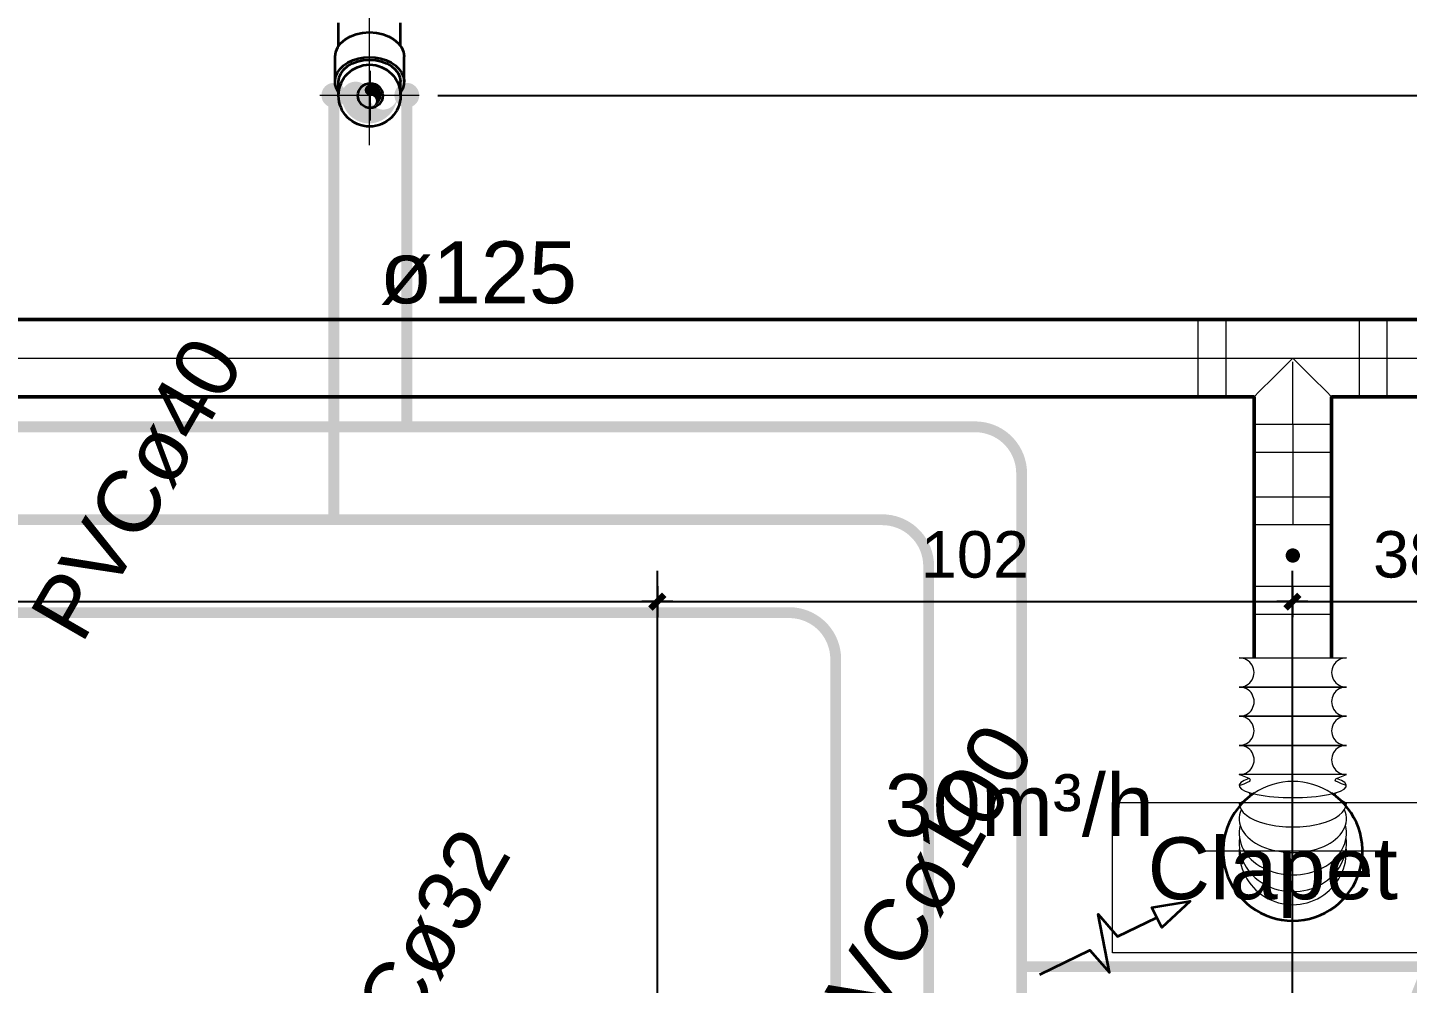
# Model space of a CAD drawing. Header units: metres. Extents: x -101133.8 to -101066.7, y -24899.3 to -24824.7.
# Drawn here: x -101104.824 to -101102.598, y -24847.921 to -24846.378 of the extents above; entities that cross this region are included whole.
import ezdxf

# ---------------------------------------------------------------- set-up
doc = ezdxf.new("R2010")
doc.units = ezdxf.units.M
doc.header["$LTSCALE"] = 0.2
doc.header["$PDSIZE"] = -5
doc.linetypes.add('AXES', pattern=[50.8, 31.75, -6.35, 6.35, -6.35])
doc.linetypes.add('CACHE', pattern=[9.525, 6.35, -3.175])
for name, color, linetype in [('CMT-COTATION DIVERS', 1, 'Continuous'), ('CMT-CVC-CONDENSATS', 6, 'Continuous'), ('CMT-CVC-CTA1-REPRISE', 11, 'Continuous'), ('CMT-PLB-EC-U', 1, 'Continuous'), ('CMT-PLB-EF-U', 140, 'Continuous'), ('CMT-PLB-EU', 3, 'Continuous'), ('CMT-PLB-EV-SOUS DALLAGE', 1, 'Continuous'), ('CMT-PLB-REC-U', 30, 'Continuous'), ('CMT-PLB-VP', 5, 'Continuous'), ('CMT-VRV1', 5, 'Continuous')]:
    doc.layers.add(name, color=color, linetype=linetype)
doc.styles.add('Arial', font='arial.ttf')
doc.styles.get("Standard").update_dxf_attribs({"font": 'arial.ttf'})
doc.dimstyles.get("Standard").update_dxf_attribs({"dimtxt": 0.18, "dimasz": 0.18, "dimexe": 0.18, "dimexo": 0.0625, "dimgap": 0.09, "dimtad": 0, "dimtih": 1, "dimtoh": 1, "dimdec": 4, "dimzin": 0, "dimdsep": 46, "dimtxsty": 'Standard', "dimcen": 0.09, "dimadec": 0, "dimazin": 0, "dimtfac": 1, "dimtdec": 4, "dimtofl": 0, "dimtmove": 0, "dimatfit": 3, "dimfxl": 1, "dimtolj": 1, "dimtzin": 0, "dimarcsym": 0})

# ---------------------------------------------------------------- blocks, each defined once
blk = doc.blocks.new('COT-45')
at = {"color": 0}
for p, q in [((0, -1), (0, 1)), ((-1, 0), (1, 0))]:
    blk.add_line(p, q, dxfattribs=at)
at = {"color": 0, "const_width": 0.4}
blk.add_lwpolyline([(-0.442, -0.442), (0.442, 0.442)], dxfattribs=at)
blk = doc.blocks.new('*D118')
at = {"layer": 'CMT-COTATION DIVERS', "color": 0, "lineweight": -2}
for p, q in [((-101106.0993, -24848.5677), (-101106.0993, -24847.2548)), ((-101103.8082, -24848.4669), (-101103.8082, -24847.2548)), ((-101106.0743, -24847.3048), (-101103.8332, -24847.3048))]:
    blk.add_line(p, q, dxfattribs=at)
at = {"layer": 'Defpoints', "color": 0, "lineweight": 15}
for p in [(-101103.8082, -24847.3048), (-101103.8082, -24848.4969), (-101106.0993, -24848.5977)]:
    blk.add_point(p, dxfattribs=at)
at = {"layer": 'CMT-COTATION DIVERS', "color": 0, "lineweight": -2, "xscale": 0.025, "yscale": 0.025, "zscale": 0.025, "rotation": 180}
blk.add_blockref('COT-45', (-101106.0993, -24847.3048), dxfattribs=at)
at = {"layer": 'CMT-COTATION DIVERS', "color": 0, "lineweight": -2, "xscale": 0.025, "yscale": 0.025, "zscale": 0.025}
blk.add_blockref('COT-45', (-101103.8082, -24847.3048), dxfattribs=at)
at = {"layer": 'CMT-COTATION DIVERS', "color": 0, "lineweight": 15, "insert": (-101104.9538, -24847.229), "char_height": 0.075, "attachment_point": 5}
blk.add_mtext('\\A1;229', dxfattribs=at)
blk = doc.blocks.new('*D119')
at = {"layer": 'CMT-COTATION DIVERS', "color": 0, "lineweight": -2}
for p, q in [((-101103.8082, -24848.4669), (-101103.8082, -24847.2548)), ((-101102.7835, -24848.2512), (-101102.7835, -24847.2548)), ((-101103.7832, -24847.3048), (-101102.8085, -24847.3048))]:
    blk.add_line(p, q, dxfattribs=at)
at = {"layer": 'Defpoints', "color": 0, "lineweight": 15}
for p in [(-101102.7835, -24847.3048), (-101102.7835, -24848.2812), (-101103.8082, -24848.4969)]:
    blk.add_point(p, dxfattribs=at)
at = {"layer": 'CMT-COTATION DIVERS', "color": 0, "lineweight": -2, "xscale": 0.025, "yscale": 0.025, "zscale": 0.025, "rotation": 180}
blk.add_blockref('COT-45', (-101103.8082, -24847.3048), dxfattribs=at)
at = {"layer": 'CMT-COTATION DIVERS', "color": 0, "lineweight": -2, "xscale": 0.025, "yscale": 0.025, "zscale": 0.025}
blk.add_blockref('COT-45', (-101102.7835, -24847.3048), dxfattribs=at)
at = {"layer": 'CMT-COTATION DIVERS', "color": 0, "lineweight": 15, "insert": (-101103.2958, -24847.229), "char_height": 0.075, "attachment_point": 5}
blk.add_mtext('\\A1;102', dxfattribs=at)
blk = doc.blocks.new('*D120')
at = {"layer": 'CMT-COTATION DIVERS', "color": 0, "lineweight": -2}
for p, q in [((-101102.7835, -24848.2512), (-101102.7835, -24847.2548)), ((-101102.4068, -24848.2512), (-101102.4068, -24847.2548)), ((-101102.7585, -24847.3048), (-101102.4318, -24847.3048))]:
    blk.add_line(p, q, dxfattribs=at)
at = {"layer": 'Defpoints', "color": 0, "lineweight": 15}
for p in [(-101102.4068, -24847.3048), (-101102.7835, -24848.2812), (-101102.4068, -24848.2812)]:
    blk.add_point(p, dxfattribs=at)
at = {"layer": 'CMT-COTATION DIVERS', "color": 0, "lineweight": -2, "xscale": 0.025, "yscale": 0.025, "zscale": 0.025, "rotation": 180}
blk.add_blockref('COT-45', (-101102.7835, -24847.3048), dxfattribs=at)
at = {"layer": 'CMT-COTATION DIVERS', "color": 0, "lineweight": -2, "xscale": 0.025, "yscale": 0.025, "zscale": 0.025}
blk.add_blockref('COT-45', (-101102.4068, -24847.3048), dxfattribs=at)
at = {"layer": 'CMT-COTATION DIVERS', "color": 0, "lineweight": 15, "insert": (-101102.5951, -24847.2289), "char_height": 0.075, "attachment_point": 5}
blk.add_mtext('\\A1;38', dxfattribs=at)
blk = doc.blocks.new('*D134')
at = {"layer": 'CMT-COTATION DIVERS', "color": 0, "lineweight": -2}
for p, q in [((-101104.1626, -24846.4877), (-101101.3327, -24846.4877)), ((-101101.3827, -24847.9662), (-101101.3827, -24846.5127)), ((-101101.8305, -24847.9912), (-101101.3327, -24847.9912))]:
    blk.add_line(p, q, dxfattribs=at)
at = {"layer": 'Defpoints', "color": 0, "lineweight": 15}
for p in [(-101104.1926, -24846.4877), (-101101.3827, -24846.4877), (-101101.8605, -24847.9912)]:
    blk.add_point(p, dxfattribs=at)
at = {"layer": 'CMT-COTATION DIVERS', "color": 0, "lineweight": -2, "xscale": 0.025, "yscale": 0.025, "zscale": 0.025}
for p, rotation in [((-101101.3827, -24846.4877), 90), ((-101101.3827, -24847.9912), 270)]:
    blk.add_blockref('COT-45', p, dxfattribs=dict(at, rotation=rotation))
at = {"layer": 'CMT-COTATION DIVERS', "color": 0, "lineweight": 15, "insert": (-101101.4585, -24847.2394), "char_height": 0.075, "attachment_point": 5, "rotation": 90}
blk.add_mtext('\\A1;150', dxfattribs=at)
blk = doc.blocks.new('*D136')
at = {"layer": 'CMT-COTATION DIVERS', "color": 0, "lineweight": -2}
for p, q in [((-101104.5691, -24845.3617), (-101101.3327, -24845.3617)), ((-101101.3827, -24847.9662), (-101101.3827, -24845.3867)), ((-101101.8305, -24847.9912), (-101101.3327, -24847.9912))]:
    blk.add_line(p, q, dxfattribs=at)
at = {"layer": 'Defpoints', "color": 0, "lineweight": 15}
for p in [(-101104.5991, -24845.3617), (-101101.3827, -24845.3617), (-101101.8605, -24847.9912)]:
    blk.add_point(p, dxfattribs=at)
at = {"layer": 'CMT-COTATION DIVERS', "color": 0, "lineweight": -2, "xscale": 0.025, "yscale": 0.025, "zscale": 0.025}
for p, rotation in [((-101101.3827, -24845.3617), 90), ((-101101.3827, -24847.9912), 270)]:
    blk.add_blockref('COT-45', p, dxfattribs=dict(at, rotation=rotation))
at = {"layer": 'CMT-COTATION DIVERS', "color": 0, "lineweight": 15, "insert": (-101101.4585, -24846.6764), "char_height": 0.075, "attachment_point": 5, "rotation": 90}
blk.add_mtext('\\A1;263', dxfattribs=at)

msp = doc.modelspace()

# ---------------------------------------------------------------- linework, layer by layer
at = {"layer": 'CMT-CVC-CTA1-REPRISE', "lineweight": 50}
for p, q in [((-101105.0479, -24846.849), (-101102.8903, -24846.849)), ((-101102.8903, -24846.849), (-101102.6753, -24846.849)), ((-101102.6753, -24846.849), (-101101.673, -24846.849)), ((-101105.0479, -24846.974), (-101102.8903, -24846.974)), ((-101102.8903, -24846.974), (-101102.8453, -24846.974)), ((-101102.8453, -24847.019), (-101102.8453, -24846.974)), ((-101102.7203, -24847.019), (-101102.7203, -24846.974)), ((-101102.6753, -24846.974), (-101102.7203, -24846.974)), ((-101102.6753, -24846.974), (-101101.673, -24846.974)), ((-101102.8453, -24847.019), (-101102.8453, -24847.1803)), ((-101102.7203, -24847.019), (-101102.7203, -24847.1803)), ((-101102.8453, -24847.3957), (-101102.8453, -24847.2803)), ((-101102.7203, -24847.3957), (-101102.7203, -24847.2803))]:
    msp.add_line(p, q, dxfattribs=at)
at = {"layer": 'CMT-CVC-CTA1-REPRISE', "color": 8, "linetype": 'CACHE', "lineweight": 20}
for p, q in [((-101102.9353, -24846.974), (-101102.9353, -24846.849)), ((-101102.6303, -24846.974), (-101102.6303, -24846.849)), ((-101102.7203, -24847.064), (-101102.8453, -24847.064)), ((-101102.8453, -24847.1353), (-101102.7203, -24847.1353)), ((-101102.7203, -24847.3253), (-101102.8453, -24847.3253))]:
    msp.add_line(p, q, dxfattribs=at)
at = {"layer": 'CMT-CVC-CTA1-REPRISE', "color": 8, "linetype": 'Continuous', "lineweight": 20}
for p, q in [((-101102.8903, -24846.974), (-101102.8903, -24846.849)), ((-101102.6753, -24846.974), (-101102.6753, -24846.849)), ((-101102.7203, -24847.019), (-101102.8453, -24847.019))]:
    msp.add_line(p, q, dxfattribs=at)
at = {"layer": 'CMT-CVC-CTA1-REPRISE', "color": 8, "linetype": 'AXES', "lineweight": 20}
for p, q in [((-101105.0479, -24846.9115), (-101102.8903, -24846.9115)), ((-101102.8903, -24846.9115), (-101102.6753, -24846.9115)), ((-101102.7828, -24847.019), (-101102.7828, -24846.9178)), ((-101102.6753, -24846.9115), (-101101.673, -24846.9115)), ((-101102.7828, -24847.019), (-101102.7828, -24847.1803)), ((-101102.7828, -24847.3957), (-101102.7828, -24847.2803)), ((-101102.7828, -24847.8539), (-101102.7828, -24847.5839)), ((-101102.6365, -24847.7076), (-101102.929, -24847.7076))]:
    msp.add_line(p, q, dxfattribs=at)
at = {"layer": 'CMT-CVC-CTA1-REPRISE', "color": 7, "lineweight": 50}
for p, q in [((-101102.8453, -24847.2803), (-101102.8453, -24847.1803)), ((-101102.7203, -24847.2803), (-101102.7203, -24847.1803))]:
    msp.add_line(p, q, dxfattribs=at)
at = {"layer": 'CMT-CVC-CTA1-REPRISE', "color": 8, "lineweight": 20}
for p, q in [((-101102.8453, -24847.1803), (-101102.7203, -24847.1803)), ((-101102.7203, -24847.2803), (-101102.8453, -24847.2803))]:
    msp.add_line(p, q, dxfattribs=at)
at = {"layer": 'CMT-CVC-CTA1-REPRISE', "color": 8, "linetype": 'Continuous', "lineweight": 20}
for points in [[(-101102.7203, -24846.974), (-101102.7287, -24846.9657), (-101102.7515, -24846.9428), (-101102.7828, -24846.9115), (-101102.814, -24846.9428), (-101102.8369, -24846.9657), (-101102.8453, -24846.974)], [(-101102.6962, -24847.5839), (-101102.8693, -24847.5839)]]:
    msp.add_lwpolyline(points, dxfattribs=at)
at = {"layer": 'CMT-CVC-CTA1-REPRISE', "color": 7, "lineweight": 35}
msp.add_lwpolyline([(-101102.8235, -24847.1897, 0, 0, 0), (-101102.7787, -24847.2344, 0.0115, 0.0115, 1), (-101102.7869, -24847.2262, 0.0115, 0.0115, 1), (-101102.7787, -24847.2344, 0, 0, 0), (-101102.7421, -24847.271, 0, 0, 0)], format="xyseb", dxfattribs=at)
at = {"layer": 'CMT-CVC-CTA1-REPRISE', "color": 8, "linetype": 'Continuous', "lineweight": 20}
for points in [[(-101102.6962, -24847.4427), (-101102.8693, -24847.4427, 1.022259), (-101102.8693, -24847.3957), (-101102.6962, -24847.3957, 1.022259), (-101102.6962, -24847.4427), (-101102.6962, -24847.4427)], [(-101102.6962, -24847.4898), (-101102.8693, -24847.4898, 1.022259), (-101102.8693, -24847.4427), (-101102.6962, -24847.4427, 1.022259), (-101102.6962, -24847.4898), (-101102.6962, -24847.4898)], [(-101102.6962, -24847.5368), (-101102.8693, -24847.5368, 1.022259), (-101102.8693, -24847.4898), (-101102.6962, -24847.4898, 1.022259), (-101102.6962, -24847.5368), (-101102.6962, -24847.5368)], [(-101102.6962, -24847.5839), (-101102.8693, -24847.5839, 1.022259), (-101102.8693, -24847.5368), (-101102.6962, -24847.5368, 1.022259), (-101102.6962, -24847.5839), (-101102.6962, -24847.5839)]]:
    msp.add_lwpolyline(points, format="xyb", dxfattribs=at)
at = {"layer": 'CMT-CVC-CTA1-REPRISE', "linetype": 'Continuous', "lineweight": 35}
msp.add_lwpolyline([(-101103.191, -24847.9069), (-101103.1101, -24847.8674), (-101103.0786, -24847.9036), (-101103.097, -24847.8094), (-101103.0655, -24847.8456), (-101103.0023, -24847.8148), (-101103.0102, -24847.7986), (-101102.9484, -24847.7884), (-101102.9944, -24847.8309), (-101103.0023, -24847.8148)], dxfattribs=at)
at = {"layer": 'CMT-CVC-CTA1-REPRISE', "color": 9, "linetype": 'CACHE', "lineweight": 20}
msp.add_arc((-101102.7828, -24847.7076), 0.1125, 56.251, 123.749, dxfattribs=at)
at = {"layer": 'CMT-CVC-CTA1-REPRISE', "lineweight": 35}
msp.add_arc((-101102.7828, -24847.7076), 0.1125, 123.749, 56.251, dxfattribs=at)
at = {"layer": 'CMT-CVC-CTA1-REPRISE', "color": 8, "linetype": 'Continuous', "lineweight": 20}
msp.add_arc((-101102.7828, -24847.7076), 0.0865, 175.6813, 4.3187, dxfattribs=at)
for centre, ratio, start_param, end_param in [((-101102.7828, -24847.6017), 0.224951, 5.665426, 10.042538), ((-101102.7828, -24847.6554), 0.62932, 6.012033, 9.69593), ((-101102.7828, -24847.6306), 0.438371, 0, 3.141593), ((-101102.7828, -24847.6787), 0.777146, 6.089954, 9.618009), ((-101102.7828, -24847.6952), 0.898794, 6.169183, 9.538781)]:
    msp.add_ellipse(centre, major_axis=(-0.0865, 0), ratio=ratio, start_param=start_param, end_param=end_param, dxfattribs=at)
for points in [[(-101102.8693, -24847.6017), (-101102.8453, -24847.5928), (-101102.8453, -24847.5928), (-101102.8693, -24847.5839)], [(-101102.6962, -24847.6017), (-101102.7203, -24847.5928), (-101102.7203, -24847.5928), (-101102.6962, -24847.5839)], [(-101102.8693, -24847.6306), (-101102.8542, -24847.6215), (-101102.8486, -24847.6181), (-101102.8526, -24847.6132)], [(-101102.6962, -24847.6306), (-101102.7114, -24847.6215), (-101102.717, -24847.6181), (-101102.713, -24847.6132)]]:
    msp.add_open_spline(points, degree=3, dxfattribs=at)
at = {"layer": 'CMT-PLB-EC-U', "const_width": 0.02}
msp.add_lwpolyline([(-101104.3302, -24846.4972, -1), (-101104.3302, -24846.4772, -1)], format="xyb", close=True, dxfattribs=at)
at = {"layer": 'CMT-PLB-EC-U', "const_width": 0.0175}
for points in [[(-101104.3302, -24846.4872), (-101104.3302, -24847.1725)], [(-101103.4454, -24847.1725), (-101107.2204, -24847.1725)], [(-101103.3704, -24848.7103), (-101103.3704, -24847.2475)]]:
    msp.add_lwpolyline(points, dxfattribs=at)
msp.add_lwpolyline([(-101103.3704, -24847.2475, 0.414214), (-101103.4454, -24847.1725)], format="xyb", dxfattribs=at)
at = {"layer": 'CMT-PLB-EF-U', "const_width": 0.02}
msp.add_lwpolyline([(-101104.2125, -24846.4972, 1), (-101104.2125, -24846.4772, 1)], format="xyb", close=True, dxfattribs=at)
at = {"layer": 'CMT-PLB-EF-U', "const_width": 0.0175}
for points in [[(-101104.2125, -24846.4872), (-101104.2125, -24847.0225)], [(-101103.2954, -24847.0225), (-101107.0704, -24847.0225)], [(-101103.2204, -24847.0975), (-101103.2204, -24848.8129)], [(-101102.2833, -24847.8941), (-101103.2204, -24847.8941)]]:
    msp.add_lwpolyline(points, dxfattribs=at)
msp.add_lwpolyline([(-101103.2954, -24847.0225, -0.414214), (-101103.2204, -24847.0975)], format="xyb", dxfattribs=at)
at = {"layer": 'CMT-PLB-EU', "color": 8, "linetype": 'AXES', "lineweight": 20}
for p, q in [((-101104.2714, -24846.4477), (-101104.2714, -24846.5277)), ((-101104.2714, -24846.4557), (-101104.2714, -24846.5197)), ((-101104.2314, -24846.4877), (-101104.3114, -24846.4877)), ((-101104.2394, -24846.4877), (-101104.3034, -24846.4877))]:
    msp.add_line(p, q, dxfattribs=at)
at = {"layer": 'CMT-PLB-EU', "color": 8, "linetype": 'Continuous', "lineweight": 20}
msp.add_lwpolyline([(-101104.2714, -24846.4709, 0.0024, 0.0024, -0.414214), (-101104.2546, -24846.4877, 0.0024, 0, -0.394163), (-101104.2714, -24846.5057, 0, 0.0024, 1.001955), (-101104.2714, -24846.4865, 0, 0, 0), (-101104.2714, -24846.4832, 0.009, 0.009, -1), (-101104.2714, -24846.4742, 0, 0, 0), (-101104.2759, -24846.4787, 0, 0, 0), (-101104.2714, -24846.4787, 0.0132, 0.0132, -0.414214), (-101104.2624, -24846.4877, 0, 0, 0), (-101104.263, -24846.4832, 0.012, 0, -0.468375), (-101104.2654, -24846.504, 0, 0, 0)], format="xyseb", dxfattribs=at)
at = {"layer": 'CMT-PLB-EU', "linetype": 'Continuous', "lineweight": 20}
msp.add_lwpolyline([(-101104.2839, -24846.5046, 0, 0, 0), (-101104.4339, -24846.7644, 0.045, 0, 0), (-101104.5089, -24846.8943, 0, 0, 0)], format="xyseb", dxfattribs=at)
at = {"layer": 'CMT-PLB-EU', "lineweight": 35}
msp.add_circle((-101104.2714, -24846.4877), 0.02, dxfattribs=at)
at = {"layer": 'CMT-PLB-EV-SOUS DALLAGE', "color": 8, "linetype": 'AXES', "lineweight": 20}
for p, q in [((-101104.2726, -24846.5677), (-101104.2726, -24846.3133)), ((-101104.1926, -24846.4877), (-101104.3526, -24846.4877))]:
    msp.add_line(p, q, dxfattribs=at)
at = {"layer": 'CMT-PLB-EV-SOUS DALLAGE', "lineweight": 35}
for p, q in [((-101104.3226, -24846.4074), (-101104.3226, -24846.3703)), ((-101104.2226, -24846.4074), (-101104.2226, -24846.3703)), ((-101104.3283, -24846.4651), (-101104.3283, -24846.4248)), ((-101104.2169, -24846.4651), (-101104.2169, -24846.4248)), ((-101104.3226, -24846.4877), (-101104.3226, -24846.4651)), ((-101104.2226, -24846.4877), (-101104.2226, -24846.4651))]:
    msp.add_line(p, q, dxfattribs=at)
at = {"layer": 'CMT-PLB-EV-SOUS DALLAGE', "linetype": 'Continuous', "lineweight": 20}
for points in [[(-101104.2476, -24846.4444, 0, 0, 0), (-101104.0976, -24846.1845, 0, 0.045, 0), (-101104.0226, -24846.0546, 0.045, 0.045, 0)], [(-101102.7556, -24848.2329, 0, 0, 0), (-101102.6056, -24847.9731, 0, 0.045, 0), (-101102.5306, -24847.8432, 0.045, 0.045, 0)]]:
    msp.add_lwpolyline(points, format="xyseb", dxfattribs=at)
at = {"layer": 'CMT-PLB-EV-SOUS DALLAGE', "color": 8, "linetype": 'Continuous', "lineweight": 20}
msp.add_lwpolyline([(-101104.3146, -24846.4877, 0.006, 0.006, 0.414214), (-101104.2726, -24846.5297, 0.006, 0, 0.394163), (-101104.2276, -24846.4877, 0, 0.006, -1.001955), (-101104.2756, -24846.4877, 0, 0, 0), (-101104.2839, -24846.4877, 0.0225, 0.0225, 1), (-101104.3064, -24846.4877, 0, 0, 0), (-101104.2951, -24846.4764, 0, 0, 0), (-101104.2951, -24846.4877, 0.033, 0.033, 0.414214), (-101104.2726, -24846.5102, 0, 0, 0), (-101104.2839, -24846.5087, 0.03, 0, 0.468375), (-101104.2319, -24846.5027, 0, 0, 0)], format="xyseb", dxfattribs=at)
at = {"layer": 'CMT-PLB-EV-SOUS DALLAGE', "lineweight": 35}
msp.add_circle((-101104.2726, -24846.4877), 0.05, dxfattribs=at)
at = {"layer": 'CMT-PLB-EV-SOUS DALLAGE', "lineweight": 35, "extrusion": (0, 0, -1)}
for centre, major_axis, start_param, end_param in [((-101104.2726, -24846.4248), (0.0557, 0), 3.141593, 6.283185), ((-101104.2726, -24846.4651), (0.0557, 0), 2.685241, 6.739537), ((-101104.2726, -24846.4651), (0.05, 0), 3.141593, 6.283185)]:
    msp.add_ellipse(centre, major_axis=major_axis, ratio=0.707107, start_param=start_param, end_param=end_param, dxfattribs=at)
at = {"layer": 'CMT-PLB-REC-U', "const_width": 0.0175}
for points in [[(-101103.5954, -24847.3225), (-101107.3704, -24847.3225)], [(-101103.5204, -24847.3975), (-101103.5204, -24848.5329)]]:
    msp.add_lwpolyline(points, dxfattribs=at)
msp.add_lwpolyline([(-101103.5954, -24847.3225, -0.414214), (-101103.5204, -24847.3975)], format="xyb", dxfattribs=at)
at = {"layer": 'CMT-PLB-VP', "linetype": 'Continuous', "lineweight": 20}
msp.add_lwpolyline([(-101102.5424, -24847.629), (-101102.0112, -24847.629), (-101102.0112, -24847.8717), (-101103.0737, -24847.8717), (-101103.0737, -24847.629), (-101102.5424, -24847.629)], dxfattribs=at)
at = {"layer": 'CMT-VRV1', "linetype": 'Continuous'}
for points in [[(-101106.7135, -24847.4753), (-101106.7135, -24847.7431), (-101106.9666, -24847.9785), (-101106.9666, -24848.1155), (-101106.9666, -24848.5079), (-101106.3063, -24848.5752), (-101104.6485, -24848.6647)], [(-101106.6885, -24847.4753), (-101106.6885, -24847.7539), (-101106.9416, -24847.9894), (-101106.9416, -24848.1155), (-101106.9416, -24848.4853), (-101106.3043, -24848.5503), (-101104.6472, -24848.6397)]]:
    msp.add_open_spline(points, degree=3, dxfattribs=at)

# ---------------------------------------------------------------- texts
at = {"layer": 'CMT-CVC-CONDENSATS', "linetype": 'Continuous', "lineweight": 20, "insert": (-101104.3481, -24848.1445), "char_height": 0.1, "attachment_point": 4, "rotation": 60, "style": 'Arial'}
msp.add_mtext('PVCø32', dxfattribs=at)
at = {"layer": 'CMT-CVC-CTA1-REPRISE', "linetype": 'Continuous', "lineweight": 35, "char_height": 0.1, "style": 'Arial'}
for s, insert, attachment_point in [('ø125', (-101103.9378, -24846.7744), 6), ('30m³/h', (-101103.4415, -24847.6339), 4)]:
    msp.add_mtext(s, dxfattribs=dict(at, insert=insert, attachment_point=attachment_point))
at = {"layer": 'CMT-PLB-EU', "linetype": 'Continuous', "lineweight": 20, "insert": (-101104.7792, -24847.3508), "char_height": 0.1, "attachment_point": 4, "rotation": 60, "style": 'Arial'}
msp.add_mtext('PVCø40', dxfattribs=at)
at = {"layer": 'CMT-PLB-EV-SOUS DALLAGE', "linetype": 'Continuous', "lineweight": 20, "insert": (-101103.5413, -24848.0425), "char_height": 0.1, "attachment_point": 4, "rotation": 60, "style": 'Arial'}
msp.add_mtext('PVCø100', dxfattribs=at)
at = {"layer": 'CMT-PLB-VP', "linetype": 'Continuous', "lineweight": 20, "insert": (-101103.0171, -24847.7504), "char_height": 0.1, "attachment_point": 4, "style": 'Arial'}
msp.add_mtext('Clapet DURGO', dxfattribs=at)

# ---------------------------------------------------------------- dimensions: what is measured, and where the dimension line sits
at = {"layer": 'CMT-COTATION DIVERS', "lineweight": 15}
for base, p2, picture, middle in [((-101101.3827, -24845.3617), (-101104.5991, -24845.3617), '*D136', (-101101.4585, -24846.6764)), ((-101101.3827, -24846.4877), (-101104.1926, -24846.4877), '*D134', (-101101.4585, -24847.2394))]:
    dim = msp.add_linear_dim(base=base, p1=(-101101.8605, -24847.9912), p2=p2, angle=90, dimstyle='Standard', override={"dimscale": 0.05, "dimtxt": 1.5, "dimasz": 0.5, "dimexe": 1, "dimexo": 0.6, "dimgap": 0.75, "dimtad": 1, "dimtih": 0, "dimtoh": 0, "dimdec": 0, "dimlfac": 100, "dimblk": 'COT-45', "dimcen": 0, "dimadec": 2, "dimazin": 2, "dimtdec": 2, "dimtix": 1, "dimtmove": 1, "dimfrac": 1}, dxfattribs=at)
    dim.commit()
    dim.dimension.update_dxf_attribs({"geometry": picture, "text_midpoint": middle})
for base, p1, p2, picture, middle in [((-101103.8082, -24847.3048), (-101106.0993, -24848.5977), (-101103.8082, -24848.4969), '*D118', (-101104.9538, -24847.229)), ((-101102.7835, -24847.3048), (-101103.8082, -24848.4969), (-101102.7835, -24848.2812), '*D119', (-101103.2958, -24847.229)), ((-101102.4068, -24847.3048), (-101102.7835, -24848.2812), (-101102.4068, -24848.2812), '*D120', (-101102.5951, -24847.2289))]:
    dim = msp.add_linear_dim(base=base, p1=p1, p2=p2, dimstyle='Standard', override={"dimscale": 0.05, "dimtxt": 1.5, "dimasz": 0.5, "dimexe": 1, "dimexo": 0.6, "dimgap": 0.75, "dimtad": 1, "dimtih": 0, "dimtoh": 0, "dimdec": 0, "dimlfac": 100, "dimblk": 'COT-45', "dimcen": 0, "dimadec": 2, "dimazin": 2, "dimtdec": 2, "dimtix": 1, "dimtmove": 1, "dimfrac": 1}, dxfattribs=at)
    dim.commit()
    dim.dimension.update_dxf_attribs({"geometry": picture, "text_midpoint": middle})

doc.saveas('drawing.dxf')
